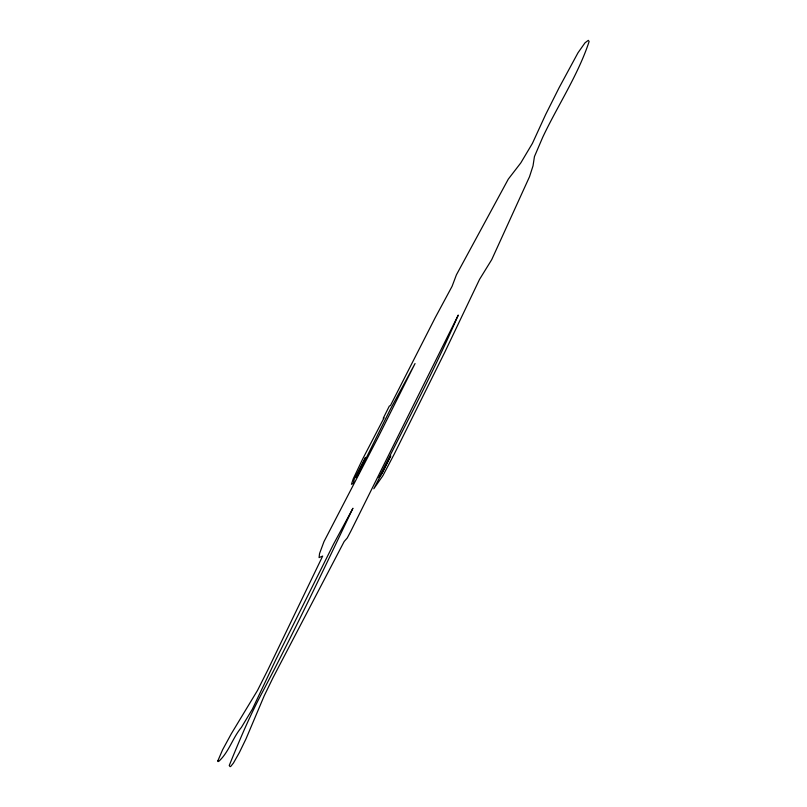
<?xml version="1.0" encoding="UTF-8"?>
<svg xmlns="http://www.w3.org/2000/svg" width="807" height="807" viewBox="0 0 807 807"><rect width="100%" height="100%" fill="white"/><g stroke="black" fill="none" stroke-linecap="round" stroke-linejoin="round"><path stroke-width="1.21" d="M217.89 760.759L217.87 761.526L218.677 761.445C228.956 752.114 232.628 737.86 241.394 727.41L252.339 709.222L275.903 659.541L333.503 544.221L352.931 508.239C323.607 569.631 294.535 631.235 262.8 691.458C249.847 715.547 239.508 740.281 229.228 765.52L230.126 766.65L230.792 766.347L233.425 763.079L239.326 752.638L245.974 738.93L264.252 695.745L273.048 677.628L344.145 541.558L347.252 537.976L350.773 531.319L458.265 315.073C434.348 370.363 405.81 423.766 379.028 477.542L382.326 473.043L390.759 455.844L373.802 488.78L382.901 475.676L394.199 454.19L444.828 352.124L479.55 279.363L491.735 259.622L529.493 176.773L533.024 165.849L534.436 156.608L542.718 137.271C557.385 106.08 578.054 75.172 589.13 41.49L588.313 40.35L585.014 42.821L577.994 52.788L559.11 87.701L545.623 114.594L532.408 143.404L520.797 162.903L508.329 179.083L456.409 274.844L452.091 286.303L435.205 317.696L390.457 405.528L389.327 406.072L383.234 418.258L384.041 417.865L383.759 418.419L362.918 458.497L353.234 478.833L351.438 484.321L353.325 483.403L354.283 479.065L365.561 457.377L356.038 477.583L357.562 475.474L390.295 409.401L415.05 363.543L378.443 436.648L323.99 541.598L319.562 553.521L319.068 557.607L322.669 556.073L267.884 669.83L257.504 690.429L231.316 733.755L222.581 749.814L217.89 760.759"/></g></svg>
